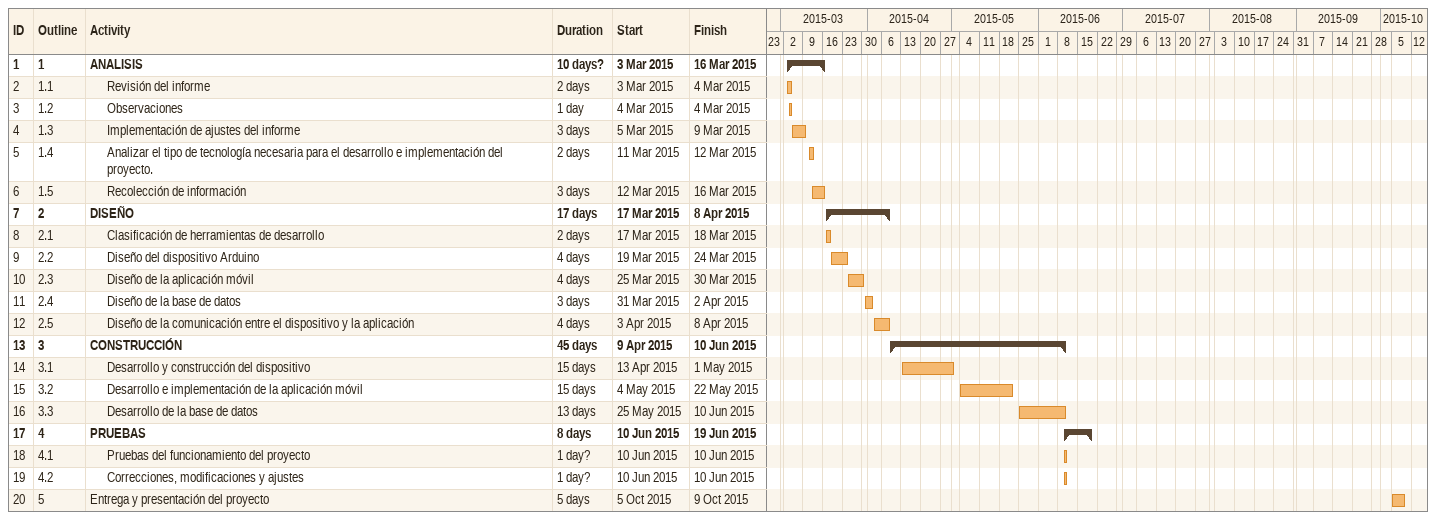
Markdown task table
| ID | WBS | Task | Duration | Start | Finish |
|---|---|---|---|---|---|
| 1 | 1 | **ANALISIS** | 10d? | 2015-03-03 | 2015-03-16 |
| 2 | 1.1 | Revisión del informe | 2d | 2015-03-03 | 2015-03-04 |
| 3 | 1.2 | Observaciones | 1d | 2015-03-04 | 2015-03-04 |
| 4 | 1.3 | Implementación de ajustes del informe | 3d | 2015-03-05 | 2015-03-09 |
| 5 | 1.4 | Analizar el tipo de tecnología necesaria para el desarrollo e implementación del proyecto. | 2d | 2015-03-11 | 2015-03-12 |
| 6 | 1.5 | Recolección de información | 3d | 2015-03-12 | 2015-03-16 |
| 7 | 2 | **DISEÑO** | 17d | 2015-03-17 | 2015-04-08 |
| 8 | 2.1 | Clasificación de herramientas de desarrollo | 2d | 2015-03-17 | 2015-03-18 |
| 9 | 2.2 | Diseño del dispositivo Arduino | 4d | 2015-03-19 | 2015-03-24 |
| 10 | 2.3 | Diseño de la aplicación móvil | 4d | 2015-03-25 | 2015-03-30 |
| 11 | 2.4 | Diseño de la base de datos | 3d | 2015-03-31 | 2015-04-02 |
| 12 | 2.5 | Diseño de la comunicación entre el dispositivo y la aplicación | 4d | 2015-04-03 | 2015-04-08 |
| 13 | 3 | **CONSTRUCCIÓN** | 45d | 2015-04-09 | 2015-06-10 |
| 14 | 3.1 | Desarrollo y construcción del dispositivo | 15d | 2015-04-13 | 2015-05-01 |
| 15 | 3.2 | Desarrollo e implementación de la aplicación móvil | 15d | 2015-05-04 | 2015-05-22 |
| 16 | 3.3 | Desarrollo de la base de datos | 13d | 2015-05-25 | 2015-06-10 |
| 17 | 4 | **PRUEBAS** | 8d | 2015-06-10 | 2015-06-19 |
| 18 | 4.1 | Pruebas del funcionamiento del proyecto | 1d? | 2015-06-10 | 2015-06-10 |
| 19 | 4.2 | Correcciones, modificaciones y ajustes | 1d? | 2015-06-10 | 2015-06-10 |
| 20 | 5 | Entrega y presentación del proyecto | 5d | 2015-10-05 | 2015-10-09 |
